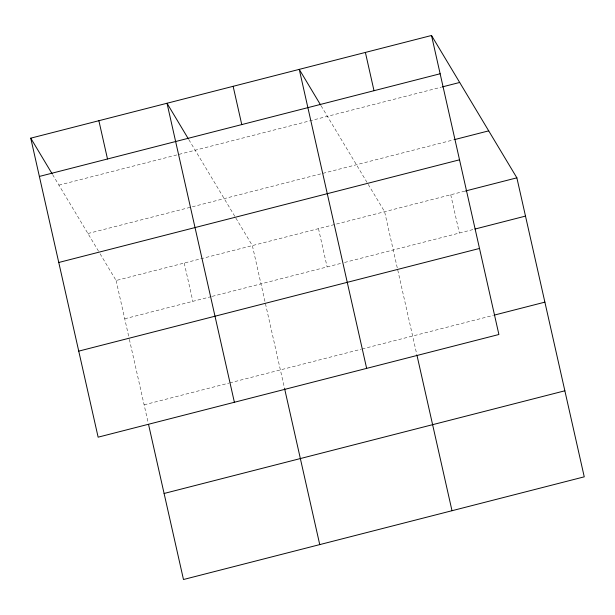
<?xml version="1.0" encoding="UTF-8"?>
<svg xmlns="http://www.w3.org/2000/svg" width="615" height="615" viewBox="0 0 615 615"><rect width="100%" height="100%" fill="white"/><g stroke="black" fill="none" stroke-linecap="round" stroke-linejoin="round"><path stroke-width="0.46" stroke-dasharray="3.08 2.31" d="M58.917 185.138L441.309 87.169M87.937 233.531L453.801 139.797M100.076 253.78L116.104 280.502L465.432 191.004M124.73 318.778L211.276 296.607M212.19 296.368L340.887 263.397M344.561 262.459L473.143 229.518M144.118 404.824L228.818 383.122M229.741 382.884L361.197 349.205M362.12 348.974L493.453 315.326M321.115 105.818L384.613 211.714L416.839 354.694M188.867 139.697L235.368 217.249M235.853 218.056L252.365 245.593L284.584 388.572M52.606 174.606L99.592 252.973M450.741 194.771L459.367 233.047M318.485 228.657L327.111 266.925M184.231 263.051L192.856 301.327M116.104 280.502L129.158 338.419M129.365 339.357L148.115 422.551"/><path stroke-width="0.92" d="M431.515 35.486L498.896 334.499L98.131 437.173L30.75 138.167L431.515 35.486L516.869 177.827L584.25 476.833L183.485 579.515L148.538 424.419M39.375 176.436L440.14 73.762M442.231 86.93L459.682 82.464M454.716 139.559L488.702 130.857M58.763 262.482L459.528 159.808M465.432 191.004L516.869 177.827M474.98 229.049L525.494 216.103M78.743 351.127L479.508 248.452M494.368 315.088L544.882 302.15M164.097 493.468L564.862 390.794M320.63 105.004L299.259 69.372L366.648 368.377M188.375 138.89L167.011 103.251L234.392 402.264M30.75 138.167L52.121 173.799M365.387 52.429L374.012 90.705M417.047 355.624L452.002 510.719M233.139 86.315L241.764 124.591M284.584 388.572L319.746 544.606M98.877 120.709L107.502 158.985"/></g></svg>
